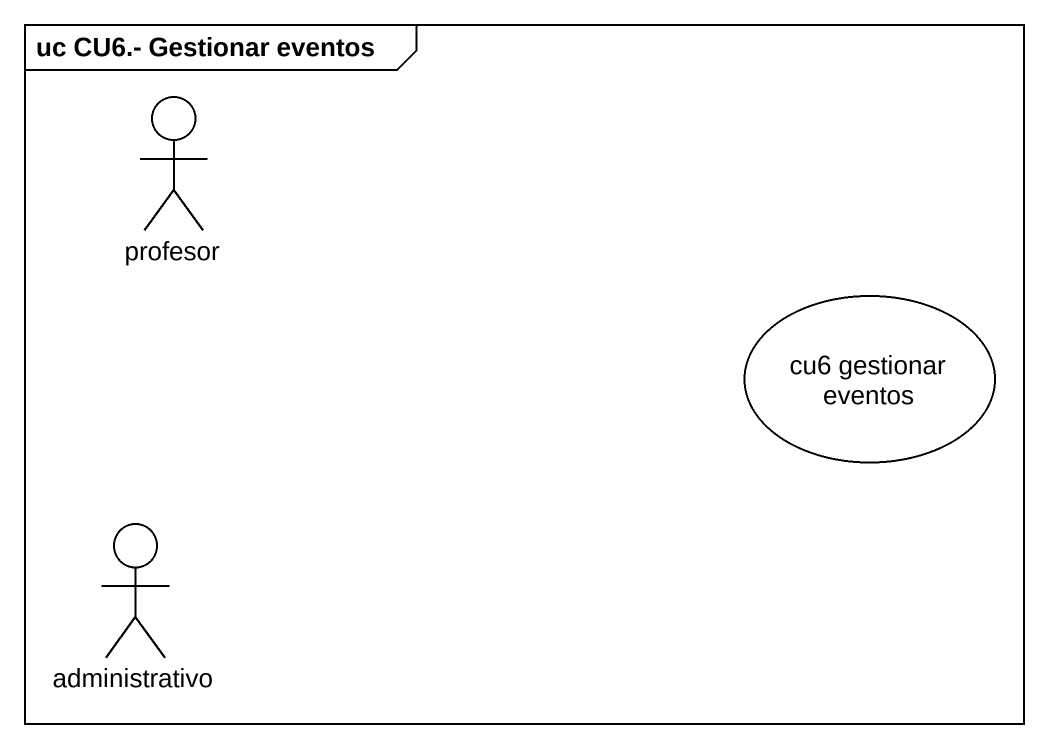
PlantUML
@startuml
mainframe uc CU6.- Gestionar eventos
actor profesor
usecase "cu6 gestionar eventos" as cu6_gestionar_eventos
actor administrativo
@enduml
